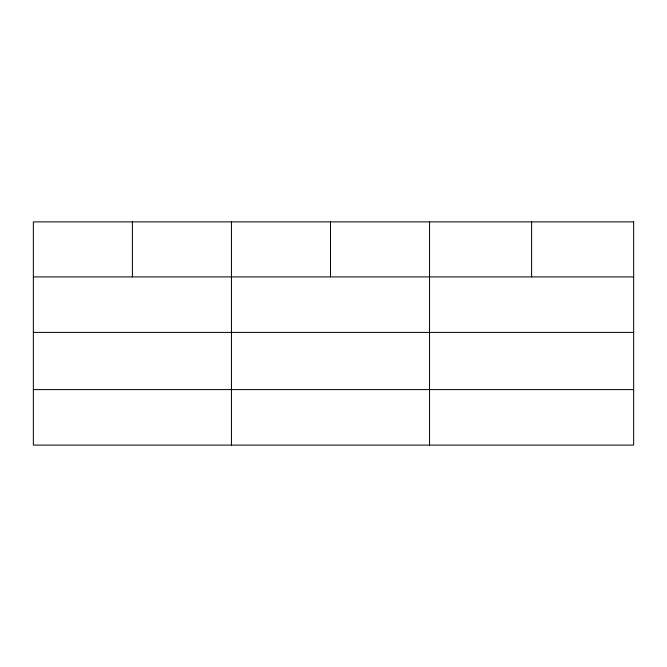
<?xml version="1.0" encoding="UTF-8"?>
<svg xmlns="http://www.w3.org/2000/svg" width="667" height="667" viewBox="0 0 667 667"><rect width="100%" height="100%" fill="white"/><g stroke="black" fill="none" stroke-linecap="round" stroke-linejoin="round"><path stroke-width="1" d="M33.35 276.905L633.65 276.905M33.35 332.408L633.65 332.408M33.35 389.595L633.65 389.595M531.599 221.894L531.599 276.905M429.548 221.894L429.548 445.106M330.498 221.894L330.498 276.905M231.449 221.894L231.449 445.106M132.4 221.894L132.4 276.905M633.65 221.894L33.35 221.894L33.35 445.106L633.65 445.106L633.65 221.894"/></g></svg>
